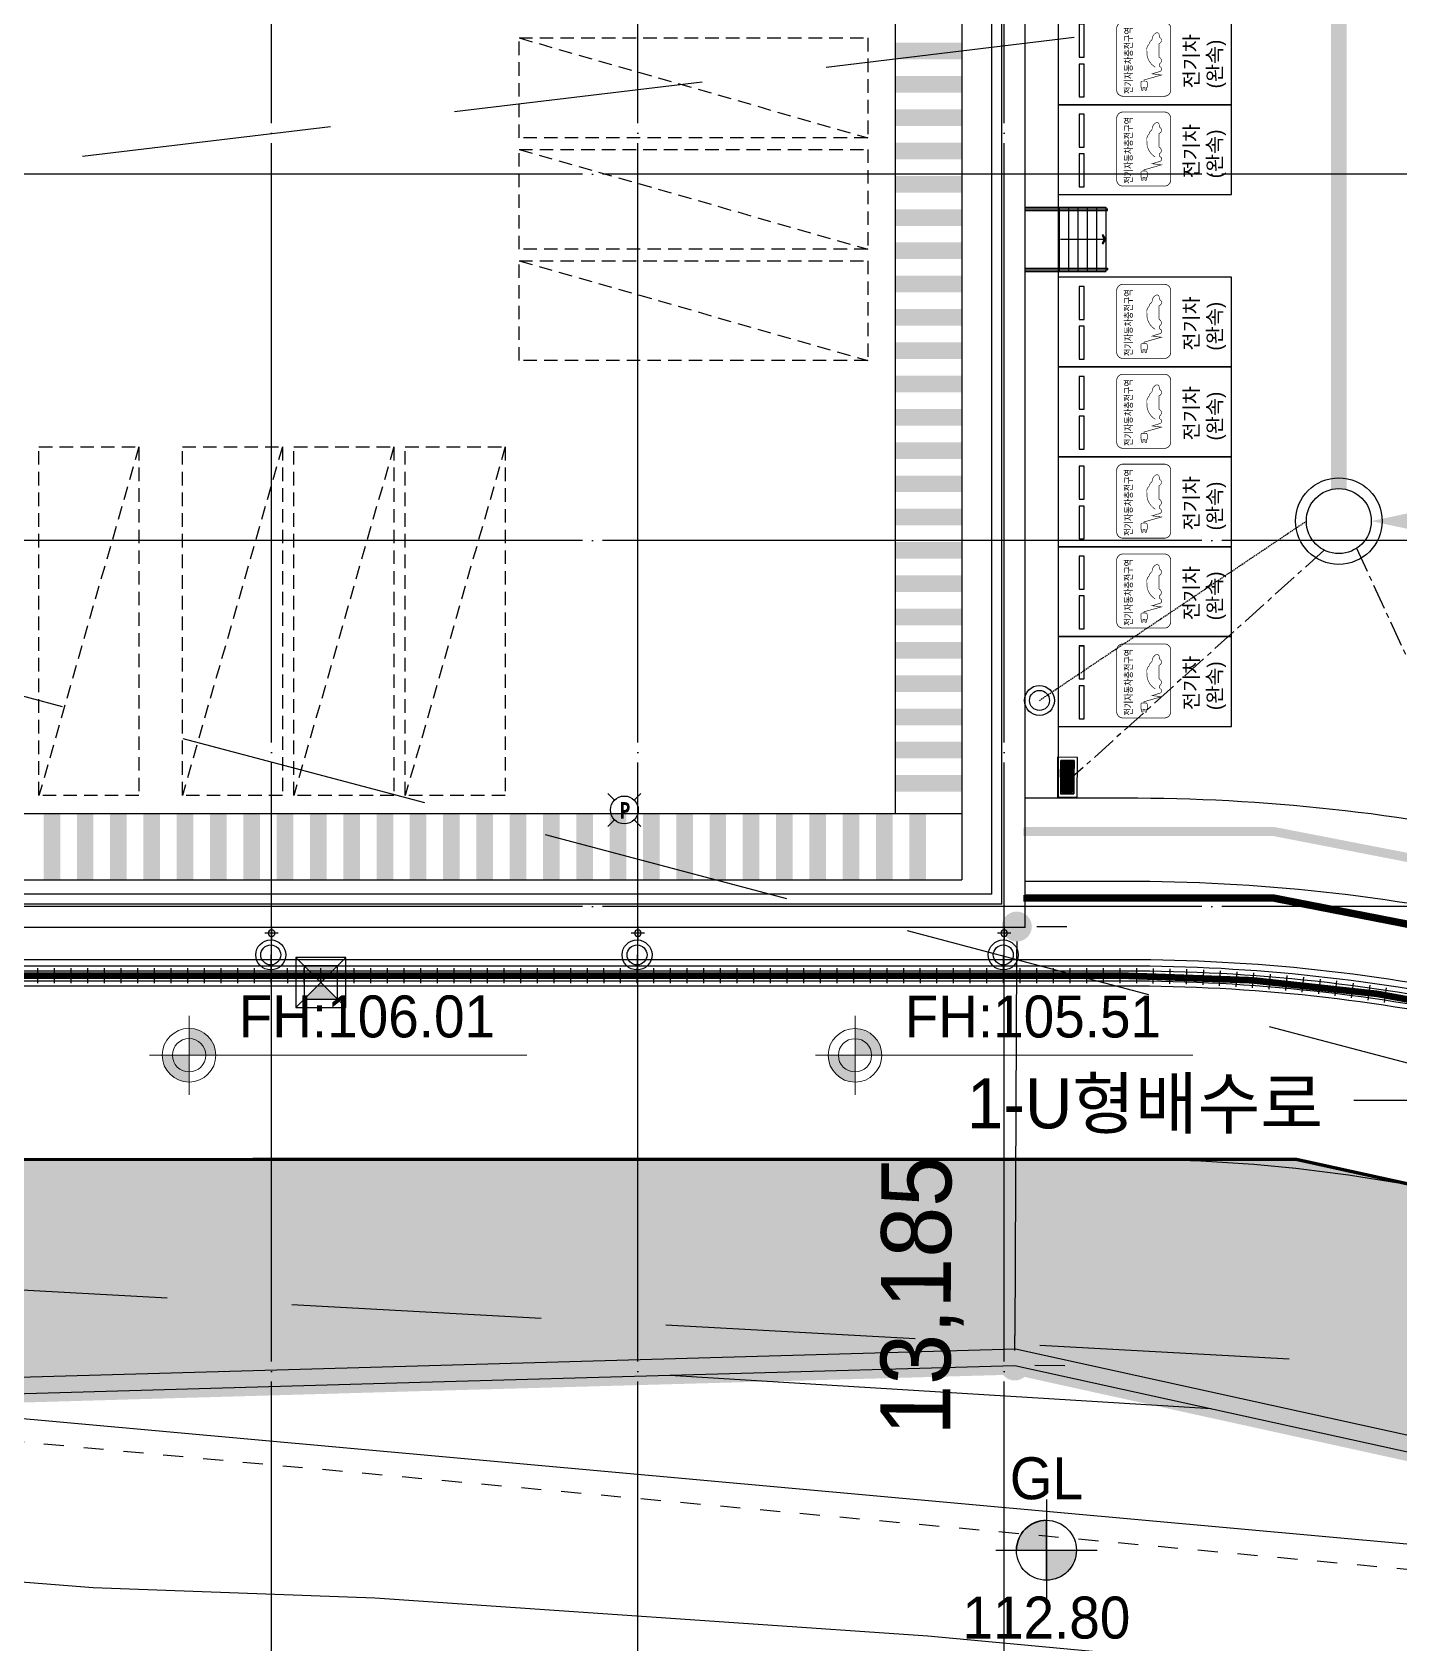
# Model space of a CAD drawing. Header units: millimetres. Extents: x 44352463 to 44913170, y -12080373 to -11704434.
# Drawn here: x 44635750 to 44676790, y -12032732 to -11984350 of the extents above; entities that cross this region are included whole.
import ezdxf
from ezdxf.enums import TextEntityAlignment as Align

# ---------------------------------------------------------------- set-up
doc = ezdxf.new("R2010")
doc.units = ezdxf.units.MM
doc.header["$LTSCALE"] = 600
doc.header["$MEASUREMENT"] = 0
for name, pattern in [('03 단지-0902$0$HIDDEN', [0.375, 0.25, -0.125]), ('7223', [2, 1, -1]), ('CEN', [6.2, 6, -0.1, 0, -0.1]), ('CENTERX2', [101.6, 63.5, -12.7, 12.7, -12.7]), ('HID', [0.345, 0.225, -0.12]), ('HIDDEN', [2, 1, -1]), ('PHANTOM', [2.5, 1.25, -0.25, 0.25, -0.25, 0.25, -0.25])]:
    doc.linetypes.add(name, pattern=pattern)
doc.layers.get('0').update_dxf_attribs({"linetype": 'CONTINUOUS'})
doc.layers.get('DEFPOINTS').update_dxf_attribs({"color": 117, "linetype": 'CONTINUOUS'})
for name, color, linetype in [('# 토목공사', 8, 'CONTINUOUS'), ('&.js패널', 5, 'CONTINUOUS'), ('+공사계획', 4, 'CONTINUOUS'), ('+우수계획', 6, 'CONTINUOUS'), ('7 우수관', 7, 'CONTINUOUS'), ('A-LEAD', 7, 'CONTINUOUS'), ('A-TEX-SYM', 3, 'CONTINUOUS'), ('A-중심선', 10, 'CEN'), ('dim', 7, 'CONTINUOUS'), ('ELE-4', 8, 'CONTINUOUS'), ('F0017111', 30, 'CONTINUOUS'), ('F0037223', 252, '7223'), ('F0047224', 252, 'CONTINUOUS'), ('FIN-1', 9, 'CONTINUOUS'), ('GWINDOOR', 7, 'CONTINUOUS'), ('JN-A-xref-Plan$0$PARKING', 8, 'CONTINUOUS'), ('Parking(전기)', 8, 'CONTINUOUS'), ('SYM(일반)', 3, 'CONTINUOUS'), ('t기존건물', 8, 'CONTINUOUS'), ('WALb', 3, 'CONTINUOUS'), ('대지경계선', 2, 'CONTINUOUS'), ('소방도로', 6, 'CONTINUOUS'), ('조경면적', 3, 'CONTINUOUS'), ('주차_확장', 252, 'CONTINUOUS'), ('충돌방지대(고무범퍼)', 252, 'CONTINUOUS')]:
    doc.layers.add(name, color=color, linetype=linetype)
doc.layers.add('박스', color=6, linetype='CONTINUOUS', lineweight=15)
doc.styles.add('AUDIT_D_190715091641-0', font='')
doc.styles.get("Standard").update_dxf_attribs({"font": ''})
doc.styles.add('굴림', font='', dxfattribs={"width": 0.9})
doc.styles.add('돋움', font='')
doc.styles.add('맑은고딕', font='malgunbd.ttf')
doc.styles.get('AUDIT_D_190715091641-0').set_extended_font_data('Dotum')
doc.styles.get('Standard').set_extended_font_data('Dotum')
doc.styles.get('굴림').set_extended_font_data('Gulim')
doc.styles.get('돋움').set_extended_font_data('Dotum')
doc.linetypes.add('H-DICHB00', pattern='A,1e-05,[43,kosdic.shx,S=0.1,R=0,X=0,Y=0],-0.633333,["B",Standard,S=0.2,R=0,X=0,Y=-0.1],-0.216667', length=0.85001)
doc.linetypes.add('KU105', pattern='A,0.9,[122,KACELINE.shx,S=0.006,R=0,X=0,Y=0],-0.2,["U",Standard,S=0.2,R=0,X=0.15,Y=-0.1],-0.25,-0.2', length=1.55)
doc.dimstyles.new('scale600', dxfattribs={"dimscale": 600, "dimtxt": 2, "dimasz": 1, "dimexe": 1, "dimexo": 2.5, "dimgap": 0.8, "dimtad": 1, "dimdec": 0, "dimzin": 0, "dimdsep": 46, "dimlunit": 6, "dimtxsty": 'AUDIT_D_190715091641-0', "dimblk": 'DOT', "dimcen": 0, "dimdle": 1, "dimclrd": 256, "dimclre": 256, "dimclrt": 3, "dimadec": 0, "dimazin": 0, "dimtfac": 1, "dimtdec": 0, "dimtix": 1, "dimtmove": 2, "dimatfit": 3, "dimldrblk": 'DOT', "dimfxl": 0, "dimtolj": 1, "dimtzin": 0, "dimarcsym": 0})

# ---------------------------------------------------------------- blocks, each defined once
blk = doc.blocks.new('RRRRR')
at = {"layer": 't기존건물', "linetype": '03 단지-0902$0$HIDDEN', "ltscale": 50}
for p, q in [((11763592, -9336052, 108781), (12037741, -9414339, 107737)), ((12041436, -9365479, 99746), (11759295, -9393898, 116942))]:
    blk.add_line(p, q, dxfattribs=at)
at = {"layer": 't기존건물', "linetype": '03 단지-0902$0$HIDDEN', "ltscale": 50, "extrusion": (0.073213, 0.997316, 0), "elevation": -8507752}
blk.add_lwpolyline([(-12415494, 116942), (-12694689, 107737)], dxfattribs=at)
blk = doc.blocks.new('b')
at = {"layer": '7 우수관', "color": 8}
for p, q in [((11554193, -9603887), (11554193, -9603487)), ((11554393, -9603687), (11553993, -9603687))]:
    blk.add_line(p, q, dxfattribs=at)
at = {"layer": '7 우수관', "ltscale": 0.1}
blk.add_circle((11554193, -9603687), 100, dxfattribs=at)
blk = doc.blocks.new('JN-A-xref-Plan$0$A$C6A6609A0')
at = {"layer": 'JN-A-xref-Plan$0$PARKING'}
for points in [[(0, 150), (0, 0), (950, 0), (950, 150)], [(1150, 150), (1150, 0), (2100, 0), (2100, 150)]]:
    blk.add_lwpolyline(points, close=True, dxfattribs=at)
blk = doc.blocks.new('242444')
at = {"layer": 'Parking(전기)'}
blk.add_lwpolyline([(7429634, 1054124), (7424976, 1054124), (7424976, 1045152), (7429634, 1045152)], close=True, dxfattribs=at)
at = {"layer": 'Parking(전기)', "const_width": 39}
blk.add_lwpolyline([(7429258, 1048626, -0.414214), (7428933, 1048301), (7425744, 1048301, -0.414214), (7425419, 1048626), (7425419, 1050775, -0.414214), (7425744, 1051100), (7428933, 1051100, -0.414214), (7429258, 1050775)], format="xyb", close=True, dxfattribs=at)
at = {"layer": 'Parking(전기)', "const_width": 32.5}
blk.add_lwpolyline([(7426928, 1049103, -0.238754), (7427619, 1049534), (7427893, 1049539, -0.16016), (7428125, 1049418), (7428181, 1049412, -0.053894), (7428357, 1049263, -0.274993), (7428695, 1049071, -0.465515), (7428630, 1048901), (7428477, 1048888, -0.70547), (7428148, 1048901), (7427438, 1048901, -0.636486), (7427093, 1048885, 0.425124), (7426921, 1048817, -0.652411), (7426699, 1048875), (7426579, 1049256), (7426517, 1048784), (7426263, 1049679), (7426201, 1049679), (7426198, 1049793, 0.257191), (7426129, 1049845), (7425882, 1049845, 0.292927), (7425863, 1049809), (7425750, 1049809, 0.892692), (7425751, 1049736), (7425867, 1049736), (7425867, 1049626), (7425746, 1049626, 0.448004), (7425713, 1049590, 0.407537), (7425747, 1049562), (7425867, 1049558, 0.451703), (7425902, 1049516), (7426122, 1049516, 0.319213), (7426200, 1049589), (7426201, 1049679)], format="xyb", dxfattribs=at)
at = {"layer": 'Parking(전기)', "xscale": 1.794350154303066, "yscale": 1.794350154303066, "zscale": 1.794350154303066, "rotation": 359.9999999999999}
blk.add_blockref('JN-A-xref-Plan$0$A$C6A6609A0', (7425380, 1052778), dxfattribs=at)
at = {"layer": 'Parking(전기)', "style": '굴림', "width": 0.8}
blk.add_text('전기자동차충전구역', height=373.2, dxfattribs=at).set_placement((7425539, 1050302))
at = {"layer": 'Parking(전기)', "style": '돋움'}
for s, p in [('전기차', (7425826, 1046863)), ('(완속)', (7425826, 1045653))]:
    blk.add_text(s, height=746.4, dxfattribs=at).set_placement(p)
blk = doc.blocks.new('5522233')
at = {"layer": '주차_확장', "linetype": 'HID', "ltscale": 3}
blk.add_line((7405990, 1029824), (7395523, 1032824), dxfattribs=at)
blk.add_lwpolyline([(7405990, 1029824), (7395523, 1029824), (7395523, 1032824), (7405990, 1032824)], close=True, dxfattribs=at)
blk = doc.blocks.new('xvxvxvvxvx')
at = {"layer": 'SYM(일반)'}
for p, q in [((10167224, 2608140), (10167026, 2608338)), ((10167815, 2608140), (10168013, 2608338)), ((10167224, 2607549), (10167026, 2607350)), ((10167815, 2607549), (10168013, 2607350))]:
    blk.add_line(p, q, dxfattribs=at)
blk.add_circle((10167520, 2607844), 418, dxfattribs=at)
at = {"layer": 'SYM(일반)', "style": '맑은고딕', "width": 0.8}
blk.add_text('P', height=500, dxfattribs=at).set_placement((10167374, 2607829), align=Align.MIDDLE_LEFT)
blk = doc.blocks.new('s654h')
at = {"layer": '# 토목공사', "linetype": 'HIDDEN', "ltscale": 0.3, "flags": 128}
blk.add_lwpolyline([(-1195035, 192482, 250, 250, 0), (-1170786, 174819, 250, 250, 0), (-1161156, 165359, 250, 250, 0), (-1161158, 142859, 250, 250, 0), (-1176158, 142860, 250, 250, 0), (-1214442, 150298, 250, 250, 0), (-1221942, 150298, 0, 0, 0)], format="xyseb", dxfattribs=at)
for points, const_width in [([(-1142101, 155198), (-1141239, 150781), (-1141758, 146311), (-1143110, 142019), (-1145616, 138282), (-1148902, 135207), (-1152800, 132959), (-1157103, 131642), (-1176596, 132179), (-1208916, 139013), (-1214820, 139865), (-1219319, 139980), (-1430819, 140124), (-1435301, 140519), (-1442167, 146338), (-1442568, 152207)], 250), ([(-1161165, 140859), (-1176165, 140824), (-1214442, 148298), (-1221942, 148298)], 200)]:
    blk.add_lwpolyline(points, dxfattribs=dict(at, const_width=const_width))
blk = doc.blocks.new('A$C1C3B03E3')
at = {"layer": '+공사계획', "ltscale": 5}
h = blk.add_hatch(color=1, dxfattribs=at)
h.dxf.hatch_style = 1
edge = h.paths.add_edge_path()
edge.add_line((2.031, 2.031), (3.231, 2.031))
edge.add_arc((2.031, 2.031), 1.2, -90, 0, ccw=False)
edge.add_line((2.031, 0.831), (2.031, 2.031))
edge = h.paths.add_edge_path()
edge.add_line((2.031, 2.031), (2.031, 3.231))
edge.add_arc((2.031, 2.031), 1.2, 90, 180)
edge.add_line((0.831, 2.031), (2.031, 2.031))
at = {"layer": '+공사계획', "color": 1, "ltscale": 5}
for points in [[(2.031, 4.062), (2.031, 0)], [(0, 2.031), (4.062, 2.031)]]:
    blk.add_lwpolyline(points, dxfattribs=at)
for points in [[(2.031, 2.031), (2.031, 3.231, 0.414214), (0.831, 2.031), (2.031, 2.031)], [(2.031, 2.031), (3.231, 2.031, -0.414214), (2.031, 0.831), (2.031, 2.031)]]:
    blk.add_lwpolyline(points, format="xyb", dxfattribs=at)
blk.add_circle((2.031, 2.031), 1.2, dxfattribs=at)
blk = doc.blocks.new('ZZZZ')
at = {"layer": 'A-TEX-SYM', "xscale": 750.0000000000001, "yscale": 750.0000000000001, "zscale": 750.0000000000001, "rotation": 359.9931955615171}
blk.add_blockref('A$C1C3B03E3', (11667974, 4055691), dxfattribs=at)
at = {"layer": 'A-TEX-SYM', "style": '돋움'}
for s, p in [('GL', (11669497, 4059377)), ('112.80', (11669497, 4055193))]:
    blk.add_text(s, height=1260, dxfattribs=at).set_placement(p, align=Align.MIDDLE_CENTER)
blk = doc.blocks.new('_Dot')
at = {"color": 0, "linetype": 'ByBlock', "lineweight": -2}
blk.add_line((-0.5, 0), (-1, 0), dxfattribs=at)
at = {"color": 0, "linetype": 'ByBlock', "const_width": 0.5}
blk.add_lwpolyline([(-0.25, 0, 1), (0.25, 0, 1)], format="xyb", close=True, dxfattribs=at)
blk = doc.blocks.new('*D90')
at = {"layer": 'DEFPOINTS', "color": 0, "transparency": 16777216}
for p in [(44665318, -12011217), (44665257, -12024401), (44665257, -12024401)]:
    blk.add_point(p, dxfattribs=at)
at = {"layer": 'dim', "lineweight": -2, "transparency": 16777216}
for p, q in [((44666818, -12011224), (44665918, -12011220)), ((44665314, -12012117), (44665261, -12023501)), ((44666757, -12024408), (44665857, -12024404))]:
    blk.add_line(p, q, dxfattribs=at)
at = {"layer": 'dim', "lineweight": -2, "transparency": 16777216, "xscale": 900, "yscale": 900, "zscale": 900}
for p, rotation in [((44665318, -12011217), 89.73455449426763), ((44665257, -12024401), 269.7345544942676)]:
    blk.add_blockref('_Dot', p, dxfattribs=dict(at, rotation=rotation))
at = {"layer": 'dim', "color": 3, "transparency": 16777216, "insert": (44662482, -12022307), "char_height": 2100, "attachment_point": 5, "rotation": 89.7346, "style": 'AUDIT_D_190715091641-0'}
blk.add_mtext('\\A1;13,185', dxfattribs=at)
blk = doc.blocks.new('A$C0B2276BF')
at = {"layer": '# 토목공사', "linetype": 'ByBlock', "ltscale": 0.01}
for radius in [300, 200]:
    blk.add_circle((300, 300), radius, dxfattribs=at)
blk = doc.blocks.new('ee')
at = {"layer": '# 토목공사'}
blk.add_lwpolyline([(225, -14), (-225, 14)], dxfattribs=at)
blk = doc.blocks.new('A$C301E4230')
at = {"layer": '+우수계획'}
for p, rotation in [((185049, 8696), 273.5937388995782), ((185549, 8696), 273.5937388995782), ((186049, 8696), 273.5937388995782), ((186549, 8696), 273.5937388995782), ((187049, 8696), 273.5937388995782), ((187549, 8696), 273.5937388995782), ((188049, 8696), 273.5937388995782), ((188549, 8696), 273.5937388995782), ((189049, 8696), 273.5937388995782), ((189549, 8696), 273.5937388995782), ((190049, 8696), 273.5937388995782), ((190549, 8696), 273.5937388995782), ((191049, 8696), 273.5937388995782), ((191549, 8696), 273.5937388995782), ((192049, 8696), 273.5937388995782), ((192549, 8696), 273.5937388995782), ((193049, 8696), 273.5937388995782), ((193549, 8697), 273.5937388995782), ((194049, 8697), 273.5937388995782), ((194549, 8697), 273.5937388995782), ((195049, 8697), 273.5937388995782), ((195549, 8697), 273.5937388995782), ((196049, 8697), 273.5937388995782), ((196549, 8697), 273.5937388995782), ((197049, 8697), 273.5937388995782), ((197549, 8697), 273.5937388995782), ((198049, 8697), 273.5937388995782), ((198549, 8697), 273.5937388995782), ((199049, 8697), 273.5937388995782), ((199549, 8697), 273.5937388995782), ((200049, 8697), 273.5937388995782), ((200549, 8697), 273.5937388995782), ((201049, 8697), 273.5937388995782), ((201549, 8697), 273.5937388995782), ((202049, 8697), 273.5937388995782), ((202549, 8697), 273.5937388995782), ((203049, 8697), 273.5937388995782), ((203549, 8697), 273.5937388995782), ((204049, 8697), 273.5937388995782), ((204549, 8697), 273.5937388995782), ((205049, 8697), 273.5937388995782), ((205549, 8697), 273.5937388995782), ((206049, 8697), 273.5937388995782), ((206549, 8697), 273.5937388995782), ((207049, 8697), 273.5937388995782), ((207549, 8697), 273.5937388995782), ((208049, 8697), 273.5937388995782), ((208549, 8697), 273.5937388995782), ((209049, 8697), 273.5937388995782), ((209549, 8697), 273.5937388995782), ((210049, 8697), 273.5937388995782), ((210549, 8697), 273.5937388995782), ((211049, 8697), 273.5937388995782), ((211549, 8697), 273.5937388995782), ((212049, 8697), 273.5937388995782), ((212549, 8697), 273.5937388995782), ((213049, 8697), 273.5937388995782), ((213549, 8697), 273.5937388995782), ((214049, 8697), 273.5937388995782), ((214549, 8697), 273.5937388995782), ((215049, 8697), 273.5937388995782), ((215549, 8697), 273.5937388995782), ((216049, 8697), 273.5937388995782), ((216549, 8697), 273.5937388995782), ((217049, 8697), 273.5937388995782), ((217549, 8697), 273.5937388995782), ((218049, 8696), 273.2411677305834), ((218548, 8690), 272.6954936401265), ((219048, 8680), 272.1498195496695), ((219548, 8665), 271.6041454592126), ((220048, 8645), 271.0584713687556), ((220547, 8621), 270.5127972782988), ((221046, 8592), 269.9671231878418), ((221545, 8558), 269.4214490973849), ((222044, 8519), 268.8757750069279), ((222542, 8475), 268.330100916471), ((223039, 8427), 267.7844268260142), ((223537, 8374), 267.2387527355572), ((224033, 8316), 266.6930786451003), ((224529, 8254), 266.1474045546433), ((225025, 8187), 265.6017304641863), ((225520, 8115), 265.0560563737295)]:
    blk.add_blockref('ee', p, dxfattribs=dict(at, rotation=rotation))
blk = doc.blocks.new('A$C037F09EC')
at = {"layer": '# 토목공사'}
h = blk.add_hatch(color=256, dxfattribs=at)
h.dxf.hatch_style = 1
h.paths.add_polyline_path([(750, 750), (250, 250), (1250, 250), (250, 1250), (1250, 1250)])
blk.add_lwpolyline([(0, 0), (1500, 0), (1500, 1500), (0, 1500)], close=True, dxfattribs=at)
for points in [[(1500, 1500), (0, 0)], [(1500, 0), (0, 1500)], [(250, 250), (1250, 250), (1250, 1250), (250, 1250), (250, 250)], [(750, 750), (250, 250), (1250, 250), (250, 1250), (1250, 1250), (750, 750)]]:
    blk.add_lwpolyline(points, dxfattribs=at)
blk = doc.blocks.new('A$C5B28455C')
at = {"layer": '# 토목공사'}
for radius in [1300, 975]:
    blk.add_circle((1300, 1300), radius, dxfattribs=at)
blk = doc.blocks.new('A$C1B783336')
at = {"layer": '# 토목공사', "ltscale": 5}
for p, q in [((100, 100), (100, 500)), ((100, 500), (600, 500)), ((108, 106), (108, 494)), ((108, 494), (1092, 494)), ((139, 494), (139, 106)), ((146, 494), (146, 106)), ((176, 494), (176, 106)), ((184, 494), (184, 106)), ((214, 494), (214, 106)), ((221, 494), (221, 106)), ((251, 494), (251, 106)), ((259, 494), (259, 106)), ((289, 494), (289, 106)), ((296, 494), (296, 106)), ((326, 494), (326, 106)), ((334, 494), (334, 106)), ((364, 494), (364, 106)), ((371, 494), (371, 106)), ((401, 494), (401, 106)), ((409, 494), (409, 106)), ((439, 494), (439, 106)), ((446, 494), (446, 106)), ((476, 494), (476, 106)), ((484, 494), (484, 106)), ((514, 494), (514, 106)), ((521, 494), (521, 106)), ((551, 494), (551, 106)), ((559, 494), (559, 106)), ((596, 494), (596, 106)), ((604, 494), (604, 106)), ((634, 494), (634, 106)), ((641, 494), (641, 106)), ((671, 494), (671, 106)), ((679, 494), (679, 106)), ((709, 494), (709, 106)), ((716, 494), (716, 106)), ((746, 494), (746, 106)), ((754, 494), (754, 106)), ((784, 494), (784, 106)), ((791, 494), (791, 106)), ((821, 494), (821, 106)), ((829, 494), (829, 106)), ((859, 494), (859, 106)), ((866, 494), (866, 106)), ((896, 494), (896, 106)), ((904, 494), (904, 106)), ((934, 494), (934, 106)), ((941, 494), (941, 106)), ((971, 494), (971, 106)), ((979, 494), (979, 106)), ((1009, 494), (1009, 106)), ((1016, 494), (1016, 106)), ((1046, 494), (1046, 106)), ((1054, 494), (1054, 106)), ((1092, 494), (1092, 106)), ((1100, 500), (1100, 100)), ((100, 395), (1092, 395)), ((100, 389), (1092, 389)), ((100, 287), (1092, 287)), ((100, 281), (1092, 281)), ((100, 179), (1092, 179)), ((100, 173), (1092, 173)), ((600, 100), (100, 100)), ((1092, 106), (108, 106))]:
    blk.add_line(p, q, dxfattribs=at)
for points in [[(1200, 601), (0, 600), (0, 0), (1200, 6)], [(1100, 500), (100, 500), (100, 100), (1100, 100)]]:
    blk.add_lwpolyline(points, close=True, dxfattribs=at)
blk.add_lwpolyline([(1050, 450), (150, 450), (150, 150), (1050, 150), (1050, 450)], dxfattribs=at)
at = {"layer": '# 토목공사'}
blk.add_lwpolyline([(150, 150), (1100, 150)], dxfattribs=at)
blk = doc.blocks.new('A$C159fdbf0')
at = {"layer": '# 토목공사'}
for points in [[(-166354, -211932), (-166554, -215118, 0.432706), (-160765, -221281), (51236, -221280, -0.054146), (62442, -222497), (89173, -228373, 0.048251), (98311, -229474), (109962, -229748, 0.661402), (119688, -208292), (110575, -198374, 0.000045), (103486, -191636, 0.051957), (95636, -185592), (75472, -173167)], [(-166204, -211941), (-166404, -215127, 0.432706), (-160765, -221131), (51236, -221130, -0.054146), (62475, -222351), (89205, -228226, 0.048251), (98315, -229324), (109965, -229598, 0.661402), (119578, -208393), (110468, -198479, 0.000045), (103383, -191745, 0.051957), (95558, -185720), (75394, -173294)], [(-165905, -211960), (-166105, -215146, 0.432706), (-160765, -220831), (51236, -220830, -0.054146), (62539, -222058), (89270, -227933, 0.048251), (98322, -229024), (109972, -229298, 0.661402), (119357, -208596), (110254, -198690, 0.000045), (103176, -191962, 0.051957), (95400, -185975), (75236, -173550)], [(-165755, -211970), (-165955, -215155, 0.432706), (-160765, -220681), (51236, -220680, -0.054146), (62571, -221911), (89302, -227787, 0.048251), (98325, -228874), (109976, -229148, 0.661402), (119247, -208698), (110147, -198795, 0.000045), (103073, -192071, 0.051957), (95321, -186103), (75158, -173677)]]:
    blk.add_lwpolyline(points, format="xyb", dxfattribs=at)
at = {"layer": '# 토목공사', "linetype": 'KU105', "ltscale": 4, "const_width": 200, "flags": 128}
blk.add_lwpolyline([(-166054, -211951), (-166254, -215137, 0.432706), (-160765, -220981), (51236, -220980, -0.054146), (62507, -222204), (89238, -228080, 0.048251), (98318, -229174), (109969, -229448, 0.661402), (119468, -208495), (110361, -198584, 0.000045), (103280, -191854, 0.051957), (95479, -185847), (75315, -173422)], format="xyb", dxfattribs=at)
at = {"layer": '# 토목공사', "ltscale": 10}
for points in [[(57626, -174406, 0, 1492, 0), (57625, -177894, 478, 478, 0), (57627, -206348, 478, 478, 0)], [(58601, -207323, 0, 1492, 0), (62089, -207323, 478, 478, 0), (97878, -207323, 478, 478, 0)]]:
    blk.add_lwpolyline(points, format="xyseb", dxfattribs=at)
at = {"layer": '# 토목공사', "linetype": 'H-DICHB00', "ltscale": 5, "flags": 128}
blk.add_lwpolyline([(-179894, -198783), (-173458, -235031), (-99748, -234382), (-45263, -231909), (-35557, -234563), (47916, -232188), (92102, -241905), (111657, -242368), (119150, -237587), (128873, -227227), (129527, -219480), (130671, -216858), (130866, -215415), (130960, -214785), (131402, -206381)], dxfattribs=at)
at = {"layer": '# 토목공사', "linetype": 'HID', "ltscale": 0.3}
blk.add_lwpolyline([(48637, -212710), (56651, -207323)], dxfattribs=at)
at = {"layer": '# 토목공사', "linetype": 'CENTERX2', "ltscale": 0.02}
for points in [[(57187, -208193), (49623, -215018)], [(58157, -208140), (61478, -215326)]]:
    blk.add_lwpolyline(points, dxfattribs=at)
at = {"layer": '# 토목공사'}
for points in [[(25551, -220355), (25551, -220980)], [(36551, -220355), (36551, -220980)], [(47551, -220355), (47551, -220980)], [(58077, -224716), (60267, -224716), (62342, -222475)]]:
    blk.add_lwpolyline(points, dxfattribs=at)
for name, p in [('A$C301E4230', (-166490, -229677)), ('s654h', (1270095, -366953)), ('A$C5B28455C', (56326, -208623))]:
    blk.add_blockref(name, p, dxfattribs=at)
at = {"layer": '# 토목공사', "xscale": 1.5, "yscale": 1.5, "zscale": 1.5}
for p in [(48187, -213160), (25101, -220805), (36101, -220805), (47101, -220805)]:
    blk.add_blockref('A$C0B2276BF', p, dxfattribs=at)
at = {"layer": '# 토목공사'}
for name, p, rotation in [('A$C1B783336', (49176, -214416), 269.6911029600615), ('A$C037F09EC', (26309, -221930), 0.0003545539821437747)]:
    blk.add_blockref(name, p, dxfattribs=dict(at, rotation=rotation))
at = {"layer": '# 토목공사', "style": '돋움'}
blk.add_text('1-U형배수로', height=1500, rotation=360, dxfattribs=at).set_placement((51805, -225566, 110000), align=Align.CENTER)

msp = doc.modelspace()

# ---------------------------------------------------------------- hatches: boundary and pattern name
at = {"layer": 'A-LEAD'}
h = msp.add_hatch(dxfattribs=at)
h.set_pattern_fill('GRASS', color=256, scale=80)
h.set_pattern_definition([(90, (36483224, -15971604.1), (-1436.84, 1436.84), [381, -2492.68]), (45, (36483224, -15971604), (-1436.841, 1436.841), [381, -1651]), (135, (36483224, -15971604), (-1436.841, -1436.841), [381, -1651])])
h.paths.add_polyline_path([(44673729.093, -12018213.511), (44441849.229, -12018214.941), (44443343.52, -12027268.815), (44517654.644, -12026607.712), (44572069.678, -12024131.904), (44581771.574, -12026784.148), (44646695.472, -12024919.303), (44665256.835, -12024400.848), (44709431.209, -12034110.626), (44761049.527, -12035324.483), (44761049.553, -12035323.561), (44761265.708, -12027480.762), (44710452.663, -12026285.681)])
at = {"layer": '박스', "ltscale": 0.1}
h = msp.add_hatch(dxfattribs=at)
h.set_pattern_fill('ANSI31', color=256, scale=1.006801, angle=720)
h.set_pattern_definition([(45, (44478655.29906, -12075461.14713), (-0.08898951466, 0.08898951466), [])])
h.paths.add_polyline_path([(44640459.69, -12014276.563), (44640459.69, -12015082.004), (44641265.131, -12015082.004, 0.414213562)])
h.paths.add_polyline_path([(44640459.69, -12015082.004), (44639654.249, -12015082.004, 0.414213562), (44640459.69, -12015887.445)])
h = msp.add_hatch(dxfattribs=at)
h.set_pattern_fill('ANSI31', color=256, scale=1.006801)
h.set_pattern_definition([(45, (44498655.29895, -12075463.26591), (-0.08898951466, 0.08898951466), [])])
h.paths.add_polyline_path([(44660459.69, -12014278.682), (44660459.69, -12015084.123), (44661265.131, -12015084.123, 0.414213562)])
h.paths.add_polyline_path([(44660459.69, -12015084.123), (44659654.249, -12015084.123, 0.414213562), (44660459.69, -12015889.564)])

# ---------------------------------------------------------------- linework, layer by layer
at = {"layer": 'A-LEAD'}
msp.add_line((44666565.694, -11983306.835), (44666565.694, -12007349.193), dxfattribs=at)
at = {"layer": 'A-LEAD', "color": 95}
msp.add_lwpolyline([(44673729.093, -12018213.511), (44441849.229, -12018214.941), (44443343.52, -12027268.815), (44517654.644, -12026607.712), (44572069.678, -12024131.904), (44581771.574, -12026784.148), (44646695.472, -12024919.303), (44665256.835, -12024400.848), (44709431.209, -12034110.626), (44761049.527, -12035324.483), (44761049.553, -12035323.561), (44761265.708, -12027480.762), (44710452.663, -12026285.681)], close=True, dxfattribs=at)
at = {"layer": 'A-중심선', "ltscale": 5}
for p, q in [((44664940.232, -12042884.796), (44664940.232, -11920521.262)), ((44642940.209, -12042886.468), (44642940.209, -11932008.472)), ((44653940.232, -12042884.796), (44653940.232, -11932008.425)), ((44745280.078, -11988616.81), (44413938.371, -11988616.81)), ((44745280.078, -11999616.81), (44413938.371, -11999616.81)), ((44745280.078, -12010616.81), (44413938.371, -12010616.81))]:
    msp.add_line(p, q, dxfattribs=at)
at = {"layer": 'F0017111', "color": 9, "elevation": 105000}
msp.add_lwpolyline([(44654901.578, -12024689.176), (44671155.937, -12025696.255)], dxfattribs=at)
at = {"layer": 'F0037223'}
msp.add_lwpolyline([(44721024.311, -12034381.534), (44719670.845, -12035096.036), (44678523.232, -12030666.408), (44623372.111, -12025588.833)], dxfattribs=at)
at = {"layer": 'F0047224', "elevation": 110000}
msp.add_lwpolyline([(44679795.535, -12030016.854), (44629052.414, -12025425.639)], dxfattribs=at)
at = {"layer": 'F0047224'}
msp.add_lwpolyline([(44729030.759, -12034569.764), (44728751.352, -12034665.992), (44718861.91, -12035751), (44706010.589, -12035649.709), (44688926.912, -12034682.321), (44673931.834, -12033588.984), (44662646.234, -12032533.128), (44646034.794, -12031389.416), (44637582.017, -12031084.792), (44624769.239, -12030072.302), (44609457.697, -12030503.793), (44596103.439, -12031787.717), (44584510.541, -12032080.604), (44573581.125, -12032225.363), (44555146.467, -12031609.308), (44549300.486, -12031392.275)], dxfattribs=at)
at = {"layer": 'FIN-1', "ltscale": 0.1}
for p, q in [((44664570.232, -12010246.81), (44664570.232, -11941486.81)), ((44664570.232, -12010246.81), (44456310.232, -12010246.81)), ((44658190.234, -12010246.81), (44462690.231, -12010246.81))]:
    msp.add_line(p, q, dxfattribs=at)
at = {"layer": 'FIN-1'}
for p, q in [((44661670.209, -11957454.405), (44661670.209, -12007816.879)), ((44663670.209, -11957454.405), (44663670.209, -12009816.879)), ((44500540.209, -12007816.879), (44663670.209, -12007816.879)), ((44502540.209, -12007816.879), (44657890.21, -12007816.879)), ((44500540.209, -12009816.879), (44663670.209, -12009816.879))]:
    msp.add_line(p, q, dxfattribs=at)
for points in [[(44661670.209, -11984667.19), (44661670.209, -11985167.19), (44663670.209, -11984667.19), (44663670.209, -11985167.19)], [(44661670.209, -11985667.19), (44661670.209, -11986167.19), (44663670.209, -11985667.19), (44663670.209, -11986167.19)], [(44661670.209, -11986667.19), (44661670.209, -11987167.19), (44663670.209, -11986667.19), (44663670.209, -11987167.19)], [(44661670.209, -11987667.19), (44661670.209, -11988167.19), (44663670.209, -11987667.19), (44663670.209, -11988167.19)], [(44661670.209, -11988667.19), (44661670.209, -11989167.19), (44663670.209, -11988667.19), (44663670.209, -11989167.19)], [(44661670.209, -11989667.19), (44661670.209, -11990167.19), (44663670.209, -11989667.19), (44663670.209, -11990167.19)], [(44661670.209, -11990667.19), (44661670.209, -11991167.19), (44663670.209, -11990667.19), (44663670.209, -11991167.19)], [(44661670.209, -11991667.19), (44661670.209, -11992167.19), (44663670.209, -11991667.19), (44663670.209, -11992167.19)], [(44661670.209, -11992667.19), (44661670.209, -11993167.19), (44663670.209, -11992667.19), (44663670.209, -11993167.19)], [(44661670.209, -11993667.19), (44661670.209, -11994167.19), (44663670.209, -11993667.19), (44663670.209, -11994167.19)], [(44661670.209, -11994667.19), (44661670.209, -11995167.19), (44663670.209, -11994667.19), (44663670.209, -11995167.19)], [(44661670.209, -11995667.19), (44661670.209, -11996167.19), (44663670.209, -11995667.19), (44663670.209, -11996167.19)], [(44661670.209, -11996667.19), (44661670.209, -11997167.19), (44663670.209, -11996667.19), (44663670.209, -11997167.19)], [(44661670.209, -11997667.19), (44661670.209, -11998167.19), (44663670.209, -11997667.19), (44663670.209, -11998167.19)], [(44661670.209, -11998667.19), (44661670.209, -11999167.19), (44663670.209, -11998667.19), (44663670.209, -11999167.19)], [(44661670.209, -11999667.19), (44661670.209, -12000167.19), (44663670.209, -11999667.19), (44663670.209, -12000167.19)], [(44661670.209, -12000667.19), (44661670.209, -12001167.19), (44663670.209, -12000667.19), (44663670.209, -12001167.19)], [(44661670.209, -12001667.19), (44661670.209, -12002167.19), (44663670.209, -12001667.19), (44663670.209, -12002167.19)], [(44661670.209, -12002667.19), (44661670.209, -12003167.19), (44663670.209, -12002667.19), (44663670.209, -12003167.19)], [(44661670.209, -12003667.19), (44661670.209, -12004167.19), (44663670.209, -12003667.19), (44663670.209, -12004167.19)], [(44661670.209, -12004667.19), (44661670.209, -12005167.19), (44663670.209, -12004667.19), (44663670.209, -12005167.19)], [(44661670.209, -12005667.19), (44661670.209, -12006167.19), (44663670.209, -12005667.19), (44663670.209, -12006167.19)], [(44661670.209, -12006667.19), (44661670.209, -12007167.19), (44663670.209, -12006667.19), (44663670.209, -12007167.19)], [(44636090.24, -12009816.879), (44636590.24, -12009816.879), (44636090.24, -12007816.879), (44636590.24, -12007816.879)], [(44637090.24, -12009816.879), (44637590.24, -12009816.879), (44637090.24, -12007816.879), (44637590.24, -12007816.879)], [(44638090.24, -12009816.879), (44638590.24, -12009816.879), (44638090.24, -12007816.879), (44638590.24, -12007816.879)], [(44639090.24, -12009816.879), (44639590.24, -12009816.879), (44639090.24, -12007816.879), (44639590.24, -12007816.879)], [(44640090.24, -12009816.879), (44640590.24, -12009816.879), (44640090.24, -12007816.879), (44640590.24, -12007816.879)], [(44641090.24, -12009816.879), (44641590.24, -12009816.879), (44641090.24, -12007816.879), (44641590.24, -12007816.879)], [(44642090.24, -12009816.879), (44642590.24, -12009816.879), (44642090.24, -12007816.879), (44642590.24, -12007816.879)], [(44643090.24, -12009816.879), (44643590.24, -12009816.879), (44643090.24, -12007816.879), (44643590.24, -12007816.879)], [(44644090.24, -12009816.879), (44644590.24, -12009816.879), (44644090.24, -12007816.879), (44644590.24, -12007816.879)], [(44645090.24, -12009816.879), (44645590.24, -12009816.879), (44645090.24, -12007816.879), (44645590.24, -12007816.879)], [(44646090.24, -12009816.879), (44646590.24, -12009816.879), (44646090.24, -12007816.879), (44646590.24, -12007816.879)], [(44647090.24, -12009816.879), (44647590.24, -12009816.879), (44647090.24, -12007816.879), (44647590.24, -12007816.879)], [(44648090.24, -12009816.879), (44648590.24, -12009816.879), (44648090.24, -12007816.879), (44648590.24, -12007816.879)], [(44649090.24, -12009816.879), (44649590.24, -12009816.879), (44649090.24, -12007816.879), (44649590.24, -12007816.879)], [(44650090.24, -12009816.879), (44650590.24, -12009816.879), (44650090.24, -12007816.879), (44650590.24, -12007816.879)], [(44651090.24, -12009816.879), (44651590.24, -12009816.879), (44651090.24, -12007816.879), (44651590.24, -12007816.879)], [(44652090.24, -12009816.879), (44652590.24, -12009816.879), (44652090.24, -12007816.879), (44652590.24, -12007816.879)], [(44653090.24, -12009816.879), (44653590.24, -12009816.879), (44653090.24, -12007816.879), (44653590.24, -12007816.879)], [(44654090.24, -12009816.879), (44654590.24, -12009816.879), (44654090.24, -12007816.879), (44654590.24, -12007816.879)], [(44655090.24, -12009816.879), (44655590.24, -12009816.879), (44655090.24, -12007816.879), (44655590.24, -12007816.879)], [(44656090.24, -12009816.879), (44656590.24, -12009816.879), (44656090.24, -12007816.879), (44656590.24, -12007816.879)], [(44657090.24, -12009816.879), (44657590.24, -12009816.879), (44657090.24, -12007816.879), (44657590.24, -12007816.879)], [(44658090.24, -12009816.879), (44658590.24, -12009816.879), (44658090.24, -12007816.879), (44658590.24, -12007816.879)], [(44659090.24, -12009816.879), (44659590.24, -12009816.879), (44659090.24, -12007816.879), (44659590.24, -12007816.879)], [(44660090.24, -12009816.879), (44660590.24, -12009816.879), (44660090.24, -12007816.879), (44660590.24, -12007816.879)], [(44661090.24, -12009816.879), (44661590.24, -12009816.879), (44661090.24, -12007816.879), (44661590.24, -12007816.879)], [(44662090.24, -12009816.879), (44662590.24, -12009816.879), (44662090.24, -12007816.879), (44662590.24, -12007816.879)]]:
    msp.add_solid(points, dxfattribs=at)
at = {"layer": 'GWINDOOR'}
for p, q in [((44665565.232, -11989602.858), (44667995.357, -11989602.858)), ((44665565.232, -11989652.858), (44668045.357, -11989652.858)), ((44665565.232, -11989702.858), (44668045.357, -11989702.858)), ((44666595.357, -11989602.858), (44666595.357, -11991540.358)), ((44666875.357, -11989602.858), (44666875.357, -11991540.358)), ((44667155.357, -11989602.858), (44667155.357, -11991540.358)), ((44667435.357, -11989602.858), (44667435.357, -11991540.358)), ((44667715.357, -11989602.858), (44667715.357, -11991540.358)), ((44667995.357, -11989602.858), (44667995.357, -11991540.358)), ((44668045.357, -11989702.858), (44668045.357, -11989652.858)), ((44666629.377, -11990571.608), (44667988.838, -11990571.608)), ((44665565.232, -11991440.358), (44668045.357, -11991440.358)), ((44665565.232, -11991490.358), (44668045.357, -11991490.358)), ((44665565.232, -11991540.358), (44667995.357, -11991540.358)), ((44668045.357, -11991440.358), (44668045.357, -11991490.358))]:
    msp.add_line(p, q, dxfattribs=at)
msp.add_lwpolyline([(44667910.901, -11990435.218), (44667877.281, -11990454.776), (44667944.042, -11990571.608), (44667877.281, -11990688.439), (44667910.901, -11990707.997), (44667988.838, -11990571.608)], close=True, dxfattribs=at)
at = {"layer": '대지경계선', "linetype": 'PHANTOM', "ltscale": 7, "const_width": 500, "flags": 128}
msp.add_lwpolyline([(44691681.535, -11928959.931), (44703570.502, -11918984.855), (44704562.64, -11912717.031), (44688240.462, -11926862.101), (44677693.131, -11914428.75), (44694904.54, -11899828.148), (44693586.616, -11896659.997), (44692157.073, -11893223.529), (44698687.989, -11882236.793), (44700047.111, -11877940.323), (44701406.234, -11873643.853), (44699394.188, -11871559.391), (44697923.197, -11868829.078), (44696452.206, -11866098.765), (44696217.92, -11864967.514), (44694721.167, -11862859.186), (44693224.413, -11860750.858), (44689247.393, -11857552.719), (44685270.374, -11854354.581), (44679063.694, -11847496.242), (44672857.014, -11840637.904), (44664126.281, -11846273.747), (44654077.289, -11836888.185), (44655600.903, -11836817.402), (44655526.042, -11831830.78), (44652039.59, -11831779.442), (44648553.138, -11831728.104), (44648151.809, -11831353.356), (44646146.972, -11826459.206), (44644142.135, -11821565.056), (44643316.633, -11820157.891), (44642491.13, -11818750.727), (44638801.373, -11815143.814), (44635111.616, -11811536.902), (44633026.287, -11810821.466), (44630940.958, -11810106.031), (44628828.075, -11808090.236), (44626715.193, -11806074.441), (44624763.804, -11805091.4), (44622812.415, -11804108.36), (44619900.153, -11803115.983), (44616986.719, -11802123.207), (44614953.948, -11810141.025), (44614288.011, -11815325.054), (44612743.609, -11821568.361), (44610076.755, -11826605.838), (44608365.44, -11833623.321), (44597022.331, -11836481.242), (44578001.171, -11838534.804), (44563118.751, -11841521.482), (44535855.274, -11846800.176), (44525186.395, -11842794.072), (44517993.23, -11839148.285), (44507317.999, -11834980.364), (44489367.046, -11827969.693), (44472136.182, -11826743.828), (44461183.163, -11831073.944), (44449372.502, -11824979.342), (44438610.012, -11828918.531), (44434058.819, -11835196.848), (44431136.074, -11839228.805), (44433277.434, -11843448.655), (44436866.579, -11845893.276), (44436108.332, -11847138.854), (44429579.138, -11854383.932), (44426315.841, -11862823.106), (44426267.552, -11871444.364), (44424148.697, -11876318.6), (44422830.184, -11882251.264), (44424044.824, -11888190.724), (44426841.091, -11894558.565), (44430495.301, -11901408.273), (44432838.875, -11903973.373), (44432234.297, -11917736.096), (44435852.436, -11921058.632), (44436955.169, -11919941.582), (44441611.249, -11937698.444), (44438624.287, -11935449.115), (44432726.761, -11933191.7), (44429143.089, -11934691.065), (44427736.62, -11933943.822), (44429671.653, -11938117.834), (44429297.756, -11942104.783), (44443343.52, -12027268.815), (44517654.72, -12026616.277), (44572070.039, -12024146.741), (44581771.629, -12026800.104), (44646695.741, -12024942.742), (44665257.164, -12024426.426), (44709430.419, -12034141.296), (44761047.156, -12035362.272), (44761203.786, -12029679.249), (44761360.416, -12023996.226), (44760195.788, -12020593.792), (44759031.16, -12017191.358), (44753720.023, -12011010.724), (44748408.886, -12004830.091), (44743817.599, -11999730.079), (44739226.311, -11994630.067), (44735418.776, -11990485.886), (44731611.24, -11986341.705), (44726588.204, -11981568.834), (44718363.904, -11973753.945), (44713426.968, -11969063.294), (44708686.767, -11967304.035), (44703946.566, -11965544.776), (44700048.863, -11963142.605), (44696151.159, -11960740.433), (44694512.279, -11958413.335), (44692350.813, -11955343.988), (44690189.346, -11952274.642), (44689755.597, -11951147.49), (44687668.287, -11945720.945), (44686014.727, -11941421.551), (44688848.131, -11935190.741)], close=True, dxfattribs=at)
at = {"layer": '대지경계선', "linetype": 'PHANTOM', "ltscale": 7, "const_width": 100, "flags": 128}
msp.add_lwpolyline([(44441883.648, -12018214.941), (44673729.093, -12018213.511), (44710452.663, -12026285.681), (44761329.706, -12027482.268)], dxfattribs=at)
at = {"layer": '박스', "ltscale": 0.1}
for p, q in [((44640459.69, -12013893.618), (44640459.69, -12015082.004)), ((44660459.69, -12013895.737), (44660459.69, -12015084.123)), ((44639271.304, -12015082.004), (44650600.363, -12015082.004)), ((44640459.69, -12016270.39), (44640459.69, -12015082.004)), ((44659271.304, -12015084.123), (44670600.363, -12015084.123)), ((44660459.69, -12016272.509), (44660459.69, -12015084.123))]:
    msp.add_line(p, q, dxfattribs=at)
for centre in [(44640459.69, -12015082.004), (44660459.69, -12015084.123)]:
    msp.add_circle(centre, 805.441, dxfattribs=at)
at = {"layer": '박스'}
for centre in [(44640459.69, -12015082.004), (44660459.69, -12015084.123)]:
    msp.add_circle(centre, 500, dxfattribs=at)
at = {"layer": '소방도로', "ltscale": 7}
for p, q in [((44668625.557, -12012213.565), (44456624.677, -12012214.878)), ((44456624.714, -12018214.878), (44668625.266, -12018213.566))]:
    msp.add_line(p, q, dxfattribs=at)
msp.add_lwpolyline([(44665566.177, -12007349.2), (44668563.718, -12007349.181, -0.054146389), (44680953.477, -12008694.771), (44707684.365, -12014570.46, 0.048250706), (44715768.993, -12015544.819), (44727419.584, -12015818.831, 0.494303268), (44735510.61, -12002775.524), (44715713.329, -11983087.127, 0.030642531), (44711254.092, -11979946.589), (44709927.761, -11979129.159), (44707264.861, -11977300.045), (44692165.933, -11965997.515)], format="xyb", dxfattribs=at)
at = {"layer": '소방도로', "ltscale": 7, "flags": 128}
msp.add_lwpolyline([(44665566.192, -12009849.2), (44668563.733, -12009849.181, -0.054146389), (44680416.768, -12011136.48), (44707147.656, -12017012.169, 0.048250706), (44715710.212, -12018044.128), (44727360.803, -12018318.14, 0.620956018), (44735510.61, -12002775.524)], format="xyb", dxfattribs=at)
at = {"layer": '소방도로', "ltscale": 7}
for radius in [53000, 47000]:
    msp.add_arc((44668625.557, -12065213.566), radius, 77.6030227, 90.0003547, dxfattribs=at)
at = {"layer": '조경면적'}
for p, q in [((44665565.232, -12011241.81), (44665565.232, -11940491.81)), ((44664870.232, -12010546.81), (44664870.232, -11941186.81)), ((44664870.232, -12010546.81), (44456010.232, -12010546.81)), ((44665565.232, -12011241.81), (44455315.232, -12011241.81))]:
    msp.add_line(p, q, dxfattribs=at)

# ---------------------------------------------------------------- block references
at = {"layer": '&.js패널'}
msp.add_blockref('s654h', (45887486.335, -12158648.815), dxfattribs=at)
at = {"ltscale": 3}
msp.add_blockref('A$C159fdbf0', (44617362.678, -11791713.611), dxfattribs=at)
at = {"color": 30, "xscale": 0.5795969019210272, "yscale": 0.5795969019210272, "zscale": 0.5795969019210272, "rotation": 90.00034672505532}
for p in [(45277558.446, -16290019.468, 2400), (45277558.462, -16292719.468, 2400), (45277558.516, -16297896.147), (45277558.532, -16300596.147), (45277558.549, -16303296.147), (45277558.47, -16305995.931, 2400), (45277558.501, -16305996.147), (45277558.486, -16308695.931, 2400), (45277558.517, -16308696.147)]:
    msp.add_blockref('242444', p, dxfattribs=at)
at = {"color": 30}
for p, rotation in [((52056363.556, -10954699.153), 180), ((52056363.556, -10958044.792), 180), ((52056363.556, -10961390.431), 180), ((45668777.345, -19402800.047), 90), ((45673086.067, -19402800.047), 90), ((45676431.706, -19402800.047), 90), ((45679777.345, -19402800.047), 90)]:
    msp.add_blockref('5522233', p, dxfattribs=dict(at, rotation=rotation))
at = {"linetype": 'ByBlock', "xscale": -1, "rotation": 180}
for p in [(33088746.907, -21615103.842), (33099746.907, -21615103.842), (33110746.907, -21615103.842)]:
    msp.add_blockref('b', p, dxfattribs=at)
at = {"layer": 'ELE-4', "rotation": 1.086555888464989}
msp.add_blockref('RRRRR', (32506027.211, -2842359.815), dxfattribs=at)
at = {"layer": 'WALb'}
msp.add_blockref('xvxvxvvxvx', (34486013.586, -14615557.571), dxfattribs=at)
at = {"layer": '충돌방지대(고무범퍼)'}
msp.add_blockref('ZZZZ', (32996710.738, -16087166.79), dxfattribs=at)

# ---------------------------------------------------------------- texts
at = {"layer": 'A-TEX-SYM', "style": '돋움'}
for s, p in [('FH:106.01', (44641953.094, -12014545.888)), ('FH:105.51', (44661953.094, -12014548.007))]:
    msp.add_text(s, height=1260, dxfattribs=at).set_placement(p)

# ---------------------------------------------------------------- dimensions: what is measured, and where the dimension line sits
at = {"layer": 'dim'}
dim = msp.add_linear_dim(base=(44665256.837, -12024400.848), p1=(44665317.917, -12011216.81), p2=(44665256.837, -12024400.848), angle=269.7345545, text='13,185', dimstyle='scale600', override={"dimtxt": 3.5, "dimasz": 1.5}, dxfattribs=at)
dim.commit()
dim.dimension.update_dxf_attribs({"geometry": '*D90', "text_midpoint": (44662482.469, -12022307.04), "dimtype": 161})

doc.saveas('drawing.dxf')
